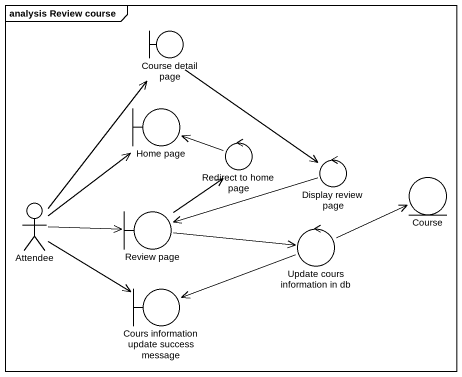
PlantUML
@startuml
mainframe analysis Review course
boundary "Course detail page" as Course_detail_page
boundary "Home page" as Home_page
control "Redirect to home page" as Redirect_to_home_page
control "Display review page" as Display_review_page
entity Course
actor Attendee
boundary "Review page" as Review_page
control "Update cours information in db" as Update_cours_information_in
boundary "Cours information update success message" as Cours_information_update
Course_detail_page --> Display_review_page
Redirect_to_home_page -left-> Home_page
Display_review_page -left-> Review_page
Attendee -up-> Course_detail_page
Attendee -up-> Home_page
Attendee -right-> Review_page
Attendee --> Cours_information_update
Review_page -up-> Redirect_to_home_page
Review_page -right-> Update_cours_information_in
Update_cours_information_in -right-> Course
Update_cours_information_in -left-> Cours_information_update
@enduml
